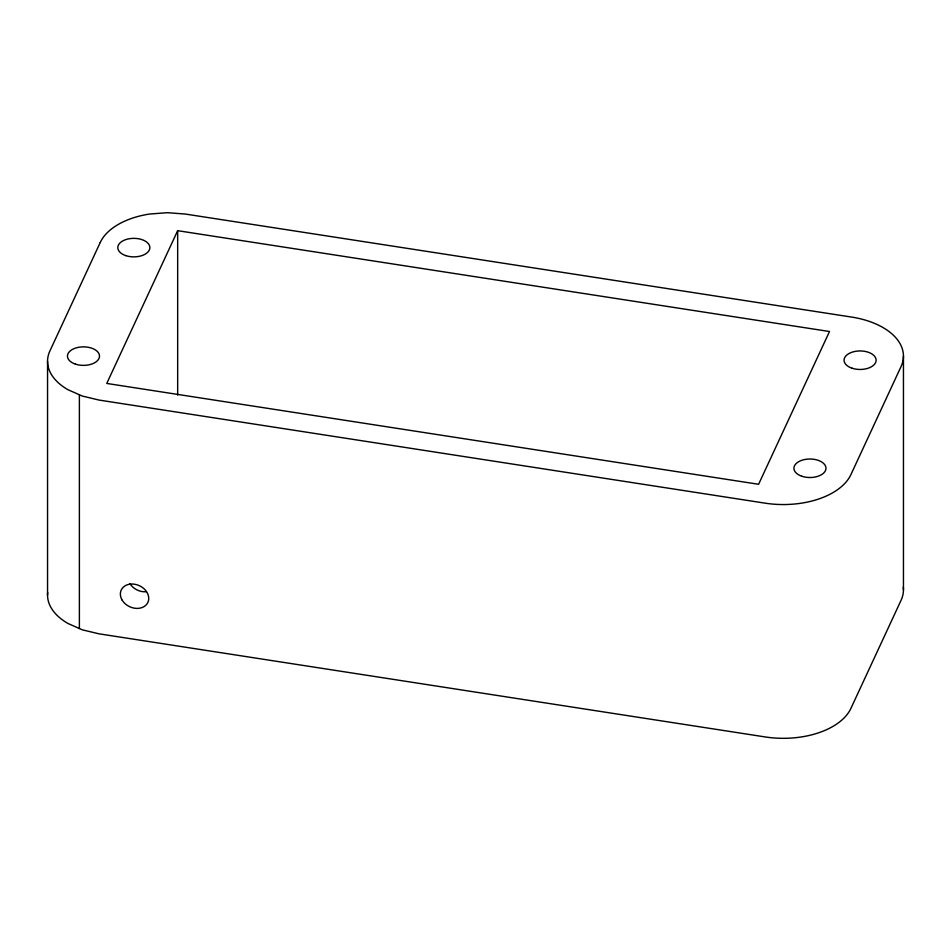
<?xml version="1.0" encoding="UTF-8"?>
<svg xmlns="http://www.w3.org/2000/svg" width="951" height="951" viewBox="0 0 951 951"><rect width="100%" height="100%" fill="white"/><g stroke="black" fill="none" stroke-linecap="round" stroke-linejoin="round"><path stroke-width="1.43" d="M177.671 230.677L106.762 383.443L758.601 484.285L829.498 331.519L177.671 230.677L177.671 395.069M903.45 356.09L903.45 589.846M79.385 394.772L79.385 628.528M47.55 361.309L47.55 595.076M145.943 591.76A14.705 11.59 24.9 0 1 129.978 583.7M47.693 592.461A69.482 40.12 0 0 0 67.901 623.44L82.297 629.824L99.047 633.83L765.198 736.942A69.994 40.406 0 0 0 850.919 708.364L901.061 600.307A69.982 40.406 0 0 0 903.307 587.219M100.271 242.422L49.916 350.931A69.482 40.12 0 0 0 67.901 389.684L82.297 396.056L99.047 400.062L765.198 503.174A69.994 40.406 0 0 0 850.919 474.597L901.061 366.551A69.982 40.406 0 0 0 851.573 317.063L185.386 214.058L167.4 212.691L149.414 214.058A69.482 40.12 0 0 0 100.271 242.422M122.263 600.319A14.705 11.59 24.9 0 0 146.846 604.123A14.705 11.59 24.9 0 0 134.555 584.223A14.705 11.59 24.9 0 0 122.263 600.319M852.072 368.227A16.036 9.26 0 0 0 876.133 360.203A16.036 9.26 0 0 0 852.072 352.191A16.036 9.26 0 0 0 852.072 368.227M801.931 476.285A16.036 9.26 0 0 0 825.979 468.261A16.036 9.26 0 0 0 801.931 460.248A16.036 9.26 0 0 0 801.931 476.285M125.817 255.629A16.036 9.26 0 0 0 149.878 247.617A16.036 9.26 0 0 0 125.817 239.593A16.036 9.26 0 0 0 125.817 255.629M75.462 364.138A16.036 9.26 0 0 0 99.51 356.126A16.036 9.26 0 0 0 75.462 348.102A16.036 9.26 0 0 0 75.462 364.138"/></g></svg>
